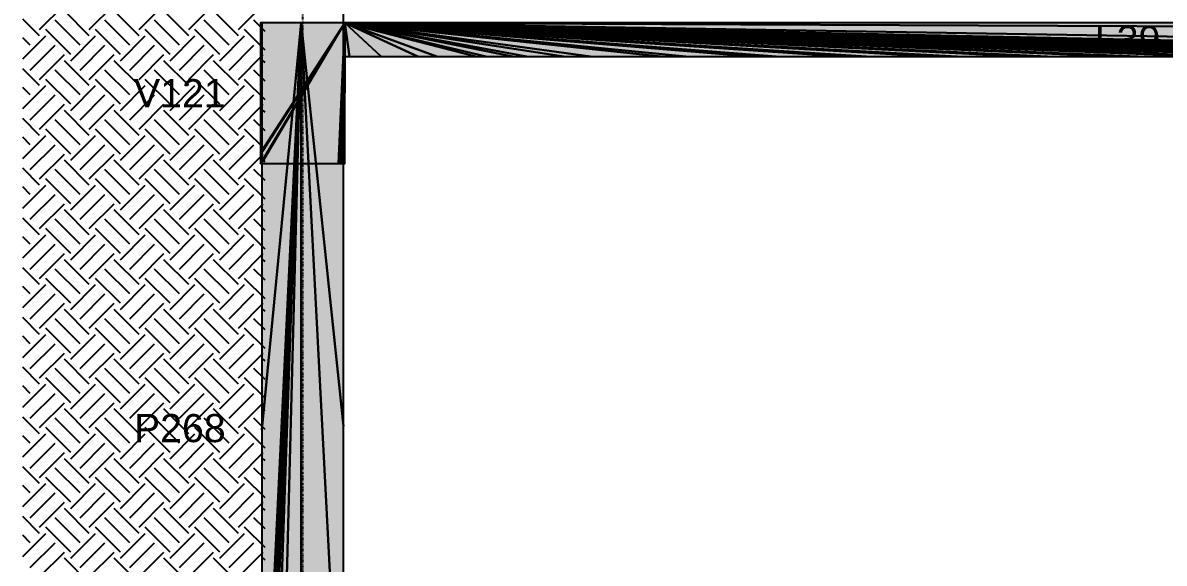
# Model space of a CAD drawing. Extents: x 37185 to 43130, y -8131 to -3926.
# Drawn here: x 40310.1 to 40580.8, y -5985.7 to -5857.7 of the extents above; entities that cross this region are included whole.
import ezdxf

# ---------------------------------------------------------------- set-up
doc = ezdxf.new("R2010")
doc.units = 0
doc.header["$MEASUREMENT"] = 0
doc.linetypes.add('ESTILO_TQS_0004', pattern=[1.12, 0.5, -0.2, 0.01, -0.2, 0.01, -0.2])
for name, color, linetype in [('47', 15, 'CONTINUOUS'), ('52', 3, 'CONTINUOUS'), ('70', 160, 'CONTINUOUS'), ('74', 2, 'CONTINUOUS'), ('96', 252, 'CONTINUOUS')]:
    doc.layers.add(name, color=color, linetype=linetype)
doc.styles.add('TQS_ARIAL', font='arial.ttf')

msp = doc.modelspace()

# ---------------------------------------------------------------- linework, layer by layer
at = {"layer": '47', "linetype": 'Continuous'}
for p, q in [((40314.12, -5859.3), (40320.01, -5853.41)), ((40325.9, -5859.3), (40331.8, -5853.41)), ((40337.69, -5859.3), (40343.58, -5853.41)), ((40349.48, -5859.3), (40355.37, -5853.41)), ((40361.26, -5859.3), (40367.15, -5853.41)), ((40325.9, -5860.78), (40320.01, -5854.88)), ((40337.69, -5860.78), (40331.8, -5854.88)), ((40349.48, -5860.78), (40343.58, -5854.88)), ((40361.26, -5860.78), (40355.37, -5854.88)), ((40314.12, -5860.78), (40310.14, -5856.8)), ((40310.14, -5858.87), (40310.14, -5858.87)), ((40321.49, -5865.2), (40315.59, -5859.3)), ((40323.7, -5862.99), (40317.8, -5857.09)), ((40333.27, -5865.2), (40327.38, -5859.3)), ((40335.48, -5862.99), (40329.59, -5857.09)), ((40345.06, -5865.2), (40339.16, -5859.3)), ((40347.27, -5862.99), (40341.37, -5857.09)), ((40356.84, -5865.2), (40350.95, -5859.3)), ((40359.05, -5862.99), (40353.16, -5857.09)), ((40367.57, -5864.14), (40362.73, -5859.3)), ((40367.57, -5859.72), (40364.94, -5857.09)), ((40310.14, -5866.23), (40315.59, -5860.78)), ((40311.91, -5862.99), (40310.14, -5861.22)), ((40321.49, -5866.67), (40327.38, -5860.78)), ((40333.27, -5866.67), (40339.16, -5860.78)), ((40345.06, -5866.67), (40350.95, -5860.78)), ((40356.84, -5866.67), (40362.73, -5860.78)), ((40310.14, -5863.29), (40310.14, -5863.29)), ((40311.91, -5868.88), (40317.8, -5862.99)), ((40323.7, -5868.88), (40329.59, -5862.99)), ((40335.48, -5868.88), (40341.37, -5862.99)), ((40347.27, -5868.88), (40353.16, -5862.99)), ((40359.05, -5868.88), (40364.94, -5862.99)), ((40314.12, -5871.09), (40320.01, -5865.2)), ((40325.9, -5872.56), (40320.01, -5866.67)), ((40325.9, -5871.09), (40331.8, -5865.2)), ((40337.69, -5872.56), (40331.8, -5866.67)), ((40337.69, -5871.09), (40343.58, -5865.2)), ((40349.48, -5872.56), (40343.58, -5866.67)), ((40349.48, -5871.09), (40355.37, -5865.2)), ((40361.26, -5872.56), (40355.37, -5866.67)), ((40361.26, -5871.09), (40367.15, -5865.2)), ((40367.57, -5867.09), (40367.15, -5866.67)), ((40314.12, -5872.56), (40310.14, -5868.58)), ((40323.7, -5874.77), (40317.8, -5868.88)), ((40335.48, -5874.77), (40329.59, -5868.88)), ((40347.27, -5874.77), (40341.37, -5868.88)), ((40359.05, -5874.77), (40353.16, -5868.88)), ((40367.57, -5871.51), (40364.94, -5868.88)), ((40310.14, -5870.65), (40310.14, -5870.65)), ((40310.14, -5878.02), (40315.59, -5872.56)), ((40321.49, -5876.98), (40315.59, -5871.09)), ((40321.49, -5878.46), (40327.38, -5872.56)), ((40333.27, -5876.98), (40327.38, -5871.09)), ((40333.27, -5878.46), (40339.16, -5872.56)), ((40345.06, -5876.98), (40339.16, -5871.09)), ((40345.06, -5878.46), (40350.95, -5872.56)), ((40356.84, -5876.98), (40350.95, -5871.09)), ((40356.84, -5878.46), (40362.73, -5872.56)), ((40367.57, -5875.93), (40362.73, -5871.09)), ((40311.91, -5874.77), (40310.14, -5873)), ((40310.14, -5875.07), (40310.14, -5875.07)), ((40311.91, -5880.66), (40317.8, -5874.77)), ((40323.7, -5880.66), (40329.59, -5874.77)), ((40335.48, -5880.66), (40341.37, -5874.77)), ((40347.27, -5880.66), (40353.16, -5874.77)), ((40359.05, -5880.66), (40364.94, -5874.77)), ((40314.12, -5882.87), (40320.01, -5876.98)), ((40325.9, -5882.87), (40331.8, -5876.98)), ((40337.69, -5882.87), (40343.58, -5876.98)), ((40349.48, -5882.87), (40355.37, -5876.98)), ((40361.26, -5882.87), (40367.15, -5876.98)), ((40314.12, -5884.35), (40310.14, -5880.37)), ((40323.7, -5886.56), (40317.8, -5880.66)), ((40325.9, -5884.35), (40320.01, -5878.46)), ((40335.48, -5886.56), (40329.59, -5880.66)), ((40337.69, -5884.35), (40331.8, -5878.46)), ((40347.27, -5886.56), (40341.37, -5880.66)), ((40349.48, -5884.35), (40343.58, -5878.46)), ((40359.05, -5886.56), (40353.16, -5880.66)), ((40361.26, -5884.35), (40355.37, -5878.46)), ((40367.57, -5883.29), (40364.94, -5880.66)), ((40367.57, -5878.87), (40367.15, -5878.46)), ((40310.14, -5882.44), (40310.14, -5882.44)), ((40321.49, -5888.77), (40315.59, -5882.87)), ((40333.27, -5888.77), (40327.38, -5882.87)), ((40345.06, -5888.77), (40339.16, -5882.87)), ((40356.84, -5888.77), (40350.95, -5882.87)), ((40367.57, -5887.71), (40362.73, -5882.87)), ((40310.14, -5889.8), (40315.59, -5884.35)), ((40311.91, -5886.56), (40310.14, -5884.79)), ((40321.49, -5890.24), (40327.38, -5884.35)), ((40333.27, -5890.24), (40339.16, -5884.35)), ((40345.06, -5890.24), (40350.95, -5884.35)), ((40356.84, -5890.24), (40362.73, -5884.35)), ((40310.14, -5886.86), (40310.14, -5886.86)), ((40311.91, -5892.45), (40317.8, -5886.56)), ((40314.12, -5894.66), (40320.01, -5888.77)), ((40323.7, -5892.45), (40329.59, -5886.56)), ((40325.9, -5894.66), (40331.8, -5888.77)), ((40335.48, -5892.45), (40341.37, -5886.56)), ((40337.69, -5894.66), (40343.58, -5888.77)), ((40347.27, -5892.45), (40353.16, -5886.56)), ((40349.48, -5894.66), (40355.37, -5888.77)), ((40359.05, -5892.45), (40364.94, -5886.56)), ((40361.26, -5894.66), (40367.15, -5888.77)), ((40325.9, -5896.13), (40320.01, -5890.24)), ((40337.69, -5896.13), (40331.8, -5890.24)), ((40349.48, -5896.13), (40343.58, -5890.24)), ((40361.26, -5896.13), (40355.37, -5890.24)), ((40367.57, -5890.66), (40367.15, -5890.24)), ((40314.12, -5896.13), (40310.14, -5892.15)), ((40310.14, -5894.22), (40310.14, -5894.22)), ((40323.7, -5898.34), (40317.8, -5892.45)), ((40335.48, -5898.34), (40329.59, -5892.45)), ((40347.27, -5898.34), (40341.37, -5892.45)), ((40359.05, -5898.34), (40353.16, -5892.45)), ((40367.57, -5895.08), (40364.94, -5892.45)), ((40310.14, -5901.59), (40315.59, -5896.13)), ((40311.91, -5898.34), (40310.14, -5896.57)), ((40321.49, -5900.55), (40315.59, -5894.66)), ((40321.49, -5902.03), (40327.38, -5896.13)), ((40333.27, -5900.55), (40327.38, -5894.66)), ((40333.27, -5902.03), (40339.16, -5896.13)), ((40345.06, -5900.55), (40339.16, -5894.66)), ((40345.06, -5902.03), (40350.95, -5896.13)), ((40356.84, -5900.55), (40350.95, -5894.66)), ((40356.84, -5902.03), (40362.73, -5896.13)), ((40367.57, -5899.5), (40362.73, -5894.66)), ((40310.14, -5898.64), (40310.14, -5898.64)), ((40311.91, -5904.24), (40317.8, -5898.34)), ((40323.7, -5904.24), (40329.59, -5898.34)), ((40335.48, -5904.24), (40341.37, -5898.34)), ((40347.27, -5904.24), (40353.16, -5898.34)), ((40359.05, -5904.24), (40364.94, -5898.34)), ((40314.12, -5906.44), (40320.01, -5900.55)), ((40325.9, -5907.92), (40320.01, -5902.03)), ((40325.9, -5906.44), (40331.8, -5900.55)), ((40337.69, -5907.92), (40331.8, -5902.03)), ((40337.69, -5906.44), (40343.58, -5900.55)), ((40349.48, -5907.92), (40343.58, -5902.03)), ((40349.48, -5906.44), (40355.37, -5900.55)), ((40361.26, -5907.92), (40355.37, -5902.03)), ((40361.26, -5906.44), (40367.15, -5900.55)), ((40367.57, -5902.44), (40367.15, -5902.03)), ((40314.12, -5907.92), (40310.14, -5903.94)), ((40323.7, -5910.13), (40317.8, -5904.24)), ((40335.48, -5910.13), (40329.59, -5904.24)), ((40347.27, -5910.13), (40341.37, -5904.24)), ((40359.05, -5910.13), (40353.16, -5904.24)), ((40367.57, -5906.86), (40364.94, -5904.24)), ((40310.14, -5906.01), (40310.14, -5906.01)), ((40310.14, -5913.37), (40315.59, -5907.92)), ((40321.49, -5912.34), (40315.59, -5906.44)), ((40321.49, -5913.81), (40327.38, -5907.92)), ((40333.27, -5912.34), (40327.38, -5906.44)), ((40333.27, -5913.81), (40339.16, -5907.92)), ((40345.06, -5912.34), (40339.16, -5906.44)), ((40345.06, -5913.81), (40350.95, -5907.92)), ((40356.84, -5912.34), (40350.95, -5906.44)), ((40356.84, -5913.81), (40362.73, -5907.92)), ((40367.57, -5911.28), (40362.73, -5906.44)), ((40311.91, -5910.13), (40310.14, -5908.36)), ((40310.14, -5910.43), (40310.14, -5910.43)), ((40311.91, -5916.02), (40317.8, -5910.13)), ((40323.7, -5916.02), (40329.59, -5910.13)), ((40335.48, -5916.02), (40341.37, -5910.13)), ((40347.27, -5916.02), (40353.16, -5910.13)), ((40359.05, -5916.02), (40364.94, -5910.13)), ((40314.12, -5918.23), (40320.01, -5912.34)), ((40325.9, -5918.23), (40331.8, -5912.34)), ((40337.69, -5918.23), (40343.58, -5912.34)), ((40349.48, -5918.23), (40355.37, -5912.34)), ((40361.26, -5918.23), (40367.15, -5912.34)), ((40314.12, -5919.7), (40310.14, -5915.72)), ((40323.7, -5921.91), (40317.8, -5916.02)), ((40325.9, -5919.7), (40320.01, -5913.81)), ((40335.48, -5921.91), (40329.59, -5916.02)), ((40337.69, -5919.7), (40331.8, -5913.81)), ((40347.27, -5921.91), (40341.37, -5916.02)), ((40349.48, -5919.7), (40343.58, -5913.81)), ((40359.05, -5921.91), (40353.16, -5916.02)), ((40361.26, -5919.7), (40355.37, -5913.81)), ((40367.57, -5918.65), (40364.94, -5916.02)), ((40367.57, -5914.23), (40367.15, -5913.81)), ((40310.14, -5917.79), (40310.14, -5917.79)), ((40321.49, -5924.12), (40315.59, -5918.23)), ((40333.27, -5924.12), (40327.38, -5918.23)), ((40345.06, -5924.12), (40339.16, -5918.23)), ((40356.84, -5924.12), (40350.95, -5918.23)), ((40367.57, -5923.07), (40362.73, -5918.23)), ((40310.14, -5925.16), (40315.59, -5919.7)), ((40311.91, -5921.91), (40310.14, -5920.14)), ((40321.49, -5925.6), (40327.38, -5919.7)), ((40333.27, -5925.6), (40339.16, -5919.7)), ((40345.06, -5925.6), (40350.95, -5919.7)), ((40356.84, -5925.6), (40362.73, -5919.7)), ((40310.14, -5922.21), (40310.14, -5922.21)), ((40311.91, -5927.81), (40317.8, -5921.91)), ((40314.12, -5930.01), (40320.01, -5924.12)), ((40323.7, -5927.81), (40329.59, -5921.91)), ((40325.9, -5930.01), (40331.8, -5924.12)), ((40335.48, -5927.81), (40341.37, -5921.91)), ((40337.69, -5930.01), (40343.58, -5924.12)), ((40347.27, -5927.81), (40353.16, -5921.91)), ((40349.48, -5930.01), (40355.37, -5924.12)), ((40359.05, -5927.81), (40364.94, -5921.91)), ((40361.26, -5930.01), (40367.15, -5924.12)), ((40325.9, -5931.49), (40320.01, -5925.6)), ((40337.69, -5931.49), (40331.8, -5925.6)), ((40349.48, -5931.49), (40343.58, -5925.6)), ((40361.26, -5931.49), (40355.37, -5925.6)), ((40367.57, -5926.01), (40367.15, -5925.6)), ((40314.12, -5931.49), (40310.14, -5927.51)), ((40310.14, -5929.58), (40310.14, -5929.58)), ((40323.7, -5933.7), (40317.8, -5927.81)), ((40335.48, -5933.7), (40329.59, -5927.81)), ((40347.27, -5933.7), (40341.37, -5927.81)), ((40359.05, -5933.7), (40353.16, -5927.81)), ((40367.57, -5930.43), (40364.94, -5927.81)), ((40310.14, -5936.94), (40315.59, -5931.49)), ((40311.91, -5933.7), (40310.14, -5931.93)), ((40321.49, -5935.91), (40315.59, -5930.01)), ((40321.49, -5937.38), (40327.38, -5931.49)), ((40333.27, -5935.91), (40327.38, -5930.01)), ((40333.27, -5937.38), (40339.16, -5931.49)), ((40345.06, -5935.91), (40339.16, -5930.01)), ((40345.06, -5937.38), (40350.95, -5931.49)), ((40356.84, -5935.91), (40350.95, -5930.01)), ((40356.84, -5937.38), (40362.73, -5931.49)), ((40367.57, -5934.85), (40362.73, -5930.01)), ((40310.14, -5934), (40310.14, -5934)), ((40311.91, -5939.59), (40317.8, -5933.7)), ((40323.7, -5939.59), (40329.59, -5933.7)), ((40335.48, -5939.59), (40341.37, -5933.7)), ((40347.27, -5939.59), (40353.16, -5933.7)), ((40359.05, -5939.59), (40364.94, -5933.7)), ((40314.12, -5941.8), (40320.01, -5935.91)), ((40325.9, -5943.27), (40320.01, -5937.38)), ((40325.9, -5941.8), (40331.8, -5935.91)), ((40337.69, -5943.27), (40331.8, -5937.38)), ((40337.69, -5941.8), (40343.58, -5935.91)), ((40349.48, -5943.27), (40343.58, -5937.38)), ((40349.48, -5941.8), (40355.37, -5935.91)), ((40361.26, -5943.27), (40355.37, -5937.38)), ((40361.26, -5941.8), (40367.15, -5935.91)), ((40367.57, -5937.8), (40367.15, -5937.38)), ((40314.12, -5943.27), (40310.14, -5939.29)), ((40323.7, -5945.48), (40317.8, -5939.59)), ((40335.48, -5945.48), (40329.59, -5939.59)), ((40347.27, -5945.48), (40341.37, -5939.59)), ((40359.05, -5945.48), (40353.16, -5939.59)), ((40367.57, -5942.22), (40364.94, -5939.59)), ((40310.14, -5941.36), (40310.14, -5941.36)), ((40310.14, -5948.73), (40315.59, -5943.27)), ((40321.49, -5947.69), (40315.59, -5941.8)), ((40321.49, -5949.17), (40327.38, -5943.27)), ((40333.27, -5947.69), (40327.38, -5941.8)), ((40333.27, -5949.17), (40339.16, -5943.27)), ((40345.06, -5947.69), (40339.16, -5941.8)), ((40345.06, -5949.17), (40350.95, -5943.27)), ((40356.84, -5947.69), (40350.95, -5941.8)), ((40356.84, -5949.17), (40362.73, -5943.27)), ((40367.57, -5946.64), (40362.73, -5941.8)), ((40311.91, -5945.48), (40310.14, -5943.71)), ((40310.14, -5945.78), (40310.14, -5945.78)), ((40311.91, -5951.38), (40317.8, -5945.48)), ((40323.7, -5951.38), (40329.59, -5945.48)), ((40335.48, -5951.38), (40341.37, -5945.48)), ((40347.27, -5951.38), (40353.16, -5945.48)), ((40359.05, -5951.38), (40364.94, -5945.48)), ((40314.12, -5953.59), (40320.01, -5947.69)), ((40325.9, -5953.59), (40331.8, -5947.69)), ((40337.69, -5953.59), (40343.58, -5947.69)), ((40349.48, -5953.59), (40355.37, -5947.69)), ((40361.26, -5953.59), (40367.15, -5947.69)), ((40314.12, -5955.06), (40310.14, -5951.08)), ((40323.7, -5957.27), (40317.8, -5951.38)), ((40325.9, -5955.06), (40320.01, -5949.17)), ((40335.48, -5957.27), (40329.59, -5951.38)), ((40337.69, -5955.06), (40331.8, -5949.17)), ((40347.27, -5957.27), (40341.37, -5951.38)), ((40349.48, -5955.06), (40343.58, -5949.17)), ((40359.05, -5957.27), (40353.16, -5951.38)), ((40361.26, -5955.06), (40355.37, -5949.17)), ((40367.57, -5954), (40364.94, -5951.38)), ((40367.57, -5949.58), (40367.15, -5949.17)), ((40310.14, -5953.15), (40310.14, -5953.15)), ((40321.49, -5959.48), (40315.59, -5953.59)), ((40333.27, -5959.48), (40327.38, -5953.59)), ((40345.06, -5959.48), (40339.16, -5953.59)), ((40356.84, -5959.48), (40350.95, -5953.59)), ((40367.57, -5958.42), (40362.73, -5953.59)), ((40310.14, -5960.51), (40315.59, -5955.06)), ((40311.91, -5957.27), (40310.14, -5955.5)), ((40321.49, -5960.95), (40327.38, -5955.06)), ((40333.27, -5960.95), (40339.16, -5955.06)), ((40345.06, -5960.95), (40350.95, -5955.06)), ((40356.84, -5960.95), (40362.73, -5955.06)), ((40310.14, -5957.57), (40310.14, -5957.57)), ((40311.91, -5963.16), (40317.8, -5957.27)), ((40314.12, -5965.37), (40320.01, -5959.48)), ((40323.7, -5963.16), (40329.59, -5957.27)), ((40325.9, -5965.37), (40331.8, -5959.48)), ((40335.48, -5963.16), (40341.37, -5957.27)), ((40337.69, -5965.37), (40343.58, -5959.48)), ((40347.27, -5963.16), (40353.16, -5957.27)), ((40349.48, -5965.37), (40355.37, -5959.48)), ((40359.05, -5963.16), (40364.94, -5957.27)), ((40361.26, -5965.37), (40367.15, -5959.48)), ((40325.9, -5966.84), (40320.01, -5960.95)), ((40337.69, -5966.84), (40331.8, -5960.95)), ((40349.48, -5966.84), (40343.58, -5960.95)), ((40361.26, -5966.84), (40355.37, -5960.95)), ((40367.57, -5961.37), (40367.15, -5960.95)), ((40314.12, -5966.84), (40310.14, -5962.86)), ((40310.14, -5964.93), (40310.14, -5964.93)), ((40323.7, -5969.05), (40317.8, -5963.16)), ((40335.48, -5969.05), (40329.59, -5963.16)), ((40347.27, -5969.05), (40341.37, -5963.16)), ((40359.05, -5969.05), (40353.16, -5963.16)), ((40367.57, -5965.79), (40364.94, -5963.16)), ((40310.14, -5972.3), (40315.59, -5966.84)), ((40311.91, -5969.05), (40310.14, -5967.28)), ((40321.49, -5971.26), (40315.59, -5965.37)), ((40321.49, -5972.74), (40327.38, -5966.84)), ((40333.27, -5971.26), (40327.38, -5965.37)), ((40333.27, -5972.74), (40339.16, -5966.84)), ((40345.06, -5971.26), (40339.16, -5965.37)), ((40345.06, -5972.74), (40350.95, -5966.84)), ((40356.84, -5971.26), (40350.95, -5965.37)), ((40356.84, -5972.74), (40362.73, -5966.84)), ((40367.57, -5970.21), (40362.73, -5965.37)), ((40310.14, -5969.35), (40310.14, -5969.35)), ((40311.91, -5974.95), (40317.8, -5969.05)), ((40323.7, -5974.95), (40329.59, -5969.05)), ((40335.48, -5974.95), (40341.37, -5969.05)), ((40347.27, -5974.95), (40353.16, -5969.05)), ((40359.05, -5974.95), (40364.94, -5969.05)), ((40314.12, -5977.16), (40320.01, -5971.26)), ((40325.9, -5978.63), (40320.01, -5972.74)), ((40325.9, -5977.16), (40331.8, -5971.26)), ((40337.69, -5978.63), (40331.8, -5972.74)), ((40337.69, -5977.16), (40343.58, -5971.26)), ((40349.48, -5978.63), (40343.58, -5972.74)), ((40349.48, -5977.16), (40355.37, -5971.26)), ((40361.26, -5978.63), (40355.37, -5972.74)), ((40361.26, -5977.16), (40367.15, -5971.26)), ((40367.57, -5973.15), (40367.15, -5972.74)), ((40314.12, -5978.63), (40310.14, -5974.65)), ((40323.7, -5980.84), (40317.8, -5974.95)), ((40335.48, -5980.84), (40329.59, -5974.95)), ((40347.27, -5980.84), (40341.37, -5974.95)), ((40359.05, -5980.84), (40353.16, -5974.95)), ((40367.57, -5977.57), (40364.94, -5974.95)), ((40310.14, -5976.72), (40310.14, -5976.72)), ((40321.49, -5983.05), (40315.59, -5977.16)), ((40333.27, -5983.05), (40327.38, -5977.16)), ((40345.06, -5983.05), (40339.16, -5977.16)), ((40356.84, -5983.05), (40350.95, -5977.16)), ((40367.57, -5981.99), (40362.73, -5977.16)), ((40310.14, -5984.08), (40315.59, -5978.63)), ((40311.91, -5980.84), (40310.14, -5979.07)), ((40310.14, -5981.14), (40310.14, -5981.14)), ((40311.91, -5986.73), (40317.8, -5980.84)), ((40321.49, -5984.52), (40327.38, -5978.63)), ((40323.7, -5986.73), (40329.59, -5980.84)), ((40333.27, -5984.52), (40339.16, -5978.63)), ((40335.48, -5986.73), (40341.37, -5980.84)), ((40345.06, -5984.52), (40350.95, -5978.63)), ((40347.27, -5986.73), (40353.16, -5980.84)), ((40356.84, -5984.52), (40362.73, -5978.63)), ((40359.05, -5986.73), (40364.94, -5980.84)), ((40314.12, -5988.94), (40320.01, -5983.05)), ((40325.9, -5988.94), (40331.8, -5983.05)), ((40337.69, -5988.94), (40343.58, -5983.05)), ((40349.48, -5988.94), (40355.37, -5983.05)), ((40361.26, -5988.94), (40367.15, -5983.05)), ((40325.9, -5990.41), (40320.01, -5984.52)), ((40337.69, -5990.41), (40331.8, -5984.52)), ((40349.48, -5990.41), (40343.58, -5984.52)), ((40361.26, -5990.41), (40355.37, -5984.52)), ((40367.57, -5984.94), (40367.15, -5984.52))]:
    msp.add_line(p, q, dxfattribs=at)
at = {"layer": '52', "linetype": 'Continuous'}
for points in [[(40386.19, -5891.03), (40386.19, -5874.21), (40386.19, -5867.45), (40386.19, -5865.07), (40386.19, -5864.41), (40386.19, -5858.2), (40386.19, -5858.16), (40386.19, -5857.7), (40386.19, -5748.88), (40386.19, -5697.7)], [(40371.49, -5857.7), (40368.83, -5857.7), (40367.42, -5857.7), (40366.8, -5857.7), (40366.49, -5857.7)], [(40366.49, -5857.7), (40366.49, -5888.53), (40366.49, -5888.9), (40366.49, -5891.03)], [(40366.8, -5857.7), (40366.8, -5888.06), (40366.8, -5888.43), (40366.8, -5890.53), (40366.8, -5890.63), (40366.8, -5890.96), (40366.8, -5891.03)], [(41519.62, -5857.7), (41321.2, -5857.7), (41315.54, -5857.7), (41308.53, -5857.7), (41259.05, -5857.7), (40961.2, -5857.7), (40948.53, -5857.7), (40774.86, -5857.7), (40762.2, -5857.7), (40386.49, -5857.7), (40386.19, -5857.7)], [(40386.49, -5891.03), (40386.49, -5865.7)], [(40386.49, -5865.7), (40387.62, -5865.7), (40395.14, -5865.7), (40403.79, -5865.7), (40408.29, -5865.7), (40417.58, -5865.7), (40419.98, -5865.7), (40426.36, -5865.7), (40429.66, -5865.7), (40438.41, -5865.7), (40444.72, -5865.7), (40461.47, -5865.7), (40467.33, -5865.7), (40482.91, -5865.7), (40488.78, -5865.7), (40504.36, -5865.7), (40510.23, -5865.7), (40525.81, -5865.7), (40531.68, -5865.7), (40547.26, -5865.7), (40553.12, -5865.7), (40568.7, -5865.7), (40574.57, -5865.7), (40590.15, -5865.7)], [(40366.49, -5891.03), (40366.55, -5891.03), (40366.75, -5891.03), (40366.8, -5891.03), (40367.42, -5891.03), (40367.66, -5891.03), (40368.83, -5891.03), (40369.3, -5891.03), (40371.49, -5891.03), (40372.06, -5891.03), (40372.92, -5891.03), (40374.53, -5891.03), (40374.58, -5891.03), (40374.64, -5891.03), (40374.72, -5891.03), (40374.76, -5891.03), (40374.83, -5891.03), (40374.99, -5891.03), (40375.29, -5891.03), (40375.36, -5891.03), (40376.15, -5891.03), (40377.89, -5891.03), (40378.23, -5891.03), (40378.8, -5891.03), (40379.65, -5891.03), (40381.49, -5891.03), (40381.96, -5891.03), (40384.15, -5891.03), (40384.4, -5891.03), (40384.46, -5891.03), (40385.01, -5891.03), (40385.14, -5891.03), (40385.47, -5891.03), (40385.57, -5891.03), (40385.89, -5891.03), (40386.19, -5891.03), (40386.24, -5891.03), (40386.43, -5891.03), (40386.44, -5891.03), (40386.49, -5891.03)], [(40366.8, -5891.03), (40366.8, -5954.13), (40366.8, -6049.7), (40366.8, -6062.79), (40366.8, -6083.03)], [(40386.19, -6083.03), (40386.19, -6053.48), (40386.19, -6049.98), (40386.19, -6049.94), (40386.19, -6049.7), (40386.19, -5953.27), (40386.19, -5891.03)]]:
    msp.add_lwpolyline(points, dxfattribs=at)
at = {"layer": '70', "linetype": 'ESTILO_TQS_0004'}
msp.add_line((40376.49, -5399.92), (40376.49, -6361.7), dxfattribs=at)
at = {"layer": '96', "linetype": 'Continuous'}
for points in [[(40386.49, -5857.7), (40366.49, -5857.7), (40366.49, -5888.53), (40386.49, -5857.7)], [(40386.49, -5857.7), (40366.49, -5888.53), (40366.49, -5888.9), (40386.49, -5857.7)], [(40386.49, -5857.7), (40366.49, -5888.9), (40366.49, -5891.03), (40386.49, -5857.7)], [(40386.49, -5857.7), (40366.49, -5891.03), (40366.55, -5891.03), (40386.49, -5857.7)], [(40386.49, -5857.7), (40366.55, -5891.03), (40366.75, -5891.03), (40386.49, -5857.7)], [(40386.49, -5857.7), (40366.75, -5891.03), (40385.01, -5891.03), (40386.49, -5857.7)], [(40376.15, -5857.7), (40366.8, -5857.7), (40366.8, -5954.13), (40376.15, -5857.7)], [(40376.15, -5857.7), (40366.8, -5954.13), (40366.8, -6049.7), (40376.15, -5857.7)], [(40376.15, -5857.7), (40366.8, -6049.7), (40367.11, -6049.7), (40376.15, -5857.7)], [(40376.15, -5857.7), (40367.11, -6049.7), (40367.48, -6049.7), (40376.15, -5857.7)], [(40376.15, -5857.7), (40367.48, -6049.7), (40367.92, -6049.7), (40376.15, -5857.7)], [(40376.15, -5857.7), (40367.92, -6049.7), (40368.52, -6049.7), (40376.15, -5857.7)], [(40376.15, -5857.7), (40368.52, -6049.7), (40369.44, -6049.7), (40376.15, -5857.7)], [(40376.15, -5857.7), (40369.44, -6049.7), (40371.17, -6049.7), (40376.15, -5857.7)], [(40376.15, -5857.7), (40371.17, -6049.7), (40376.15, -6049.7), (40376.15, -5857.7)], [(40376.15, -5857.7), (40376.15, -6049.7), (40386.19, -6049.7), (40376.15, -5857.7)], [(40376.15, -5857.7), (40386.19, -6049.7), (40386.19, -5953.27), (40376.15, -5857.7)], [(40376.15, -5857.7), (40386.19, -5953.27), (40386.19, -5857.7), (40376.15, -5857.7)], [(40386.49, -5857.7), (40385.01, -5891.03), (40385.14, -5891.03), (40386.49, -5857.7)], [(40386.49, -5857.7), (40385.14, -5891.03), (40385.47, -5891.03), (40386.49, -5857.7)], [(40386.49, -5857.7), (40385.47, -5891.03), (40385.89, -5891.03), (40386.49, -5857.7)], [(40386.49, -5857.7), (40385.89, -5891.03), (40386.24, -5891.03), (40386.49, -5857.7)], [(40386.49, -5857.7), (40386.24, -5891.03), (40386.43, -5891.03), (40386.49, -5857.7)], [(40386.49, -5857.7), (40386.43, -5891.03), (40386.44, -5891.03), (40386.49, -5857.7)], [(40386.49, -5857.7), (40386.44, -5891.03), (40386.49, -5891.03), (40386.49, -5857.7)], [(40386.49, -5857.7), (40386.49, -5865.7), (40387.62, -5865.7), (40386.49, -5857.7)], [(40386.49, -5857.7), (40387.62, -5865.7), (40395.14, -5865.7), (40386.49, -5857.7)], [(40386.49, -5857.7), (40395.14, -5865.7), (40403.79, -5865.7), (40386.49, -5857.7)], [(40386.49, -5857.7), (40403.79, -5865.7), (40408.29, -5865.7), (40386.49, -5857.7)], [(40386.49, -5857.7), (40408.29, -5865.7), (40417.58, -5865.7), (40386.49, -5857.7)], [(40386.49, -5857.7), (40417.58, -5865.7), (40419.98, -5865.7), (40386.49, -5857.7)], [(40386.49, -5857.7), (40419.98, -5865.7), (40426.36, -5865.7), (40386.49, -5857.7)], [(40386.49, -5857.7), (40426.36, -5865.7), (40429.66, -5865.7), (40386.49, -5857.7)], [(40386.49, -5857.7), (40429.66, -5865.7), (40438.41, -5865.7), (40386.49, -5857.7)], [(40386.49, -5857.7), (40438.41, -5865.7), (40444.72, -5865.7), (40386.49, -5857.7)], [(40386.49, -5857.7), (40444.72, -5865.7), (40461.47, -5865.7), (40386.49, -5857.7)], [(40386.49, -5857.7), (40461.47, -5865.7), (40467.33, -5865.7), (40386.49, -5857.7)], [(40386.49, -5857.7), (40467.33, -5865.7), (40482.91, -5865.7), (40386.49, -5857.7)], [(40386.49, -5857.7), (40482.91, -5865.7), (40488.78, -5865.7), (40386.49, -5857.7)], [(40386.49, -5857.7), (40488.78, -5865.7), (40504.36, -5865.7), (40386.49, -5857.7)], [(40386.49, -5857.7), (40504.36, -5865.7), (40510.23, -5865.7), (40386.49, -5857.7)], [(40386.49, -5857.7), (40510.23, -5865.7), (40525.81, -5865.7), (40386.49, -5857.7)], [(40386.49, -5857.7), (40525.81, -5865.7), (40531.68, -5865.7), (40386.49, -5857.7)], [(40386.49, -5857.7), (40531.68, -5865.7), (40547.26, -5865.7), (40386.49, -5857.7)], [(40386.49, -5857.7), (40547.26, -5865.7), (40553.12, -5865.7), (40386.49, -5857.7)], [(40386.49, -5857.7), (40553.12, -5865.7), (40568.7, -5865.7), (40386.49, -5857.7)], [(40386.49, -5857.7), (40568.7, -5865.7), (40574.57, -5865.7), (40386.49, -5857.7)], [(40386.49, -5857.7), (40574.57, -5865.7), (40590.15, -5865.7), (40386.49, -5857.7)], [(40386.49, -5857.7), (40590.15, -5865.7), (40596.02, -5865.7), (40386.49, -5857.7)], [(40386.49, -5857.7), (40596.02, -5865.7), (40611.6, -5865.7), (40386.49, -5857.7)], [(40386.49, -5857.7), (40611.6, -5865.7), (40617.47, -5865.7), (40386.49, -5857.7)], [(40386.49, -5857.7), (40617.47, -5865.7), (40633.04, -5865.7), (40386.49, -5857.7)], [(40386.49, -5857.7), (40633.04, -5865.7), (40638.91, -5865.7), (40386.49, -5857.7)], [(40386.49, -5857.7), (40638.91, -5865.7), (40654.49, -5865.7), (40386.49, -5857.7)], [(40386.49, -5857.7), (40654.49, -5865.7), (40660.36, -5865.7), (40386.49, -5857.7)], [(40386.49, -5857.7), (40660.36, -5865.7), (40675.94, -5865.7), (40386.49, -5857.7)], [(40386.49, -5857.7), (40675.94, -5865.7), (40681.81, -5865.7), (40386.49, -5857.7)], [(40386.49, -5857.7), (40681.81, -5865.7), (40697.39, -5865.7), (40386.49, -5857.7)], [(40386.49, -5857.7), (40697.39, -5865.7), (40703.26, -5865.7), (40386.49, -5857.7)], [(40386.49, -5857.7), (40703.26, -5865.7), (40718.83, -5865.7), (40386.49, -5857.7)], [(40386.49, -5857.7), (40718.83, -5865.7), (40721.49, -5865.7), (40386.49, -5857.7)], [(40386.49, -5857.7), (40721.49, -5865.7), (40728.53, -5865.7), (40386.49, -5857.7)], [(40386.49, -5857.7), (40728.53, -5865.7), (40762.2, -5865.7), (40386.49, -5857.7)], [(40386.49, -5857.7), (40762.2, -5865.7), (40762.2, -5863.94), (40386.49, -5857.7)], [(40386.49, -5857.7), (40762.2, -5863.94), (40762.2, -5859.27), (40386.49, -5857.7)], [(40386.49, -5857.7), (40762.2, -5859.27), (40762.2, -5857.7), (40386.49, -5857.7)]]:
    msp.add_lwpolyline(points, dxfattribs=at)
for points in [[(40386.49, -5857.7), (40366.49, -5857.7), (40366.49, -5888.53)], [(40386.49, -5857.7), (40366.49, -5888.53), (40386.49, -5857.7)], [(40386.49, -5857.7), (40366.49, -5888.53), (40366.49, -5888.9)], [(40386.49, -5857.7), (40366.49, -5888.9), (40386.49, -5857.7)], [(40386.49, -5857.7), (40366.49, -5888.9), (40366.49, -5891.03)], [(40386.49, -5857.7), (40366.49, -5891.03), (40386.49, -5857.7)], [(40386.49, -5857.7), (40366.49, -5891.03), (40366.55, -5891.03)], [(40386.49, -5857.7), (40366.55, -5891.03), (40386.49, -5857.7)], [(40386.49, -5857.7), (40366.55, -5891.03), (40366.75, -5891.03)], [(40386.49, -5857.7), (40366.75, -5891.03), (40386.49, -5857.7)], [(40386.49, -5857.7), (40366.75, -5891.03), (40385.01, -5891.03)], [(40376.15, -5857.7), (40366.8, -5857.7), (40366.8, -5954.13)], [(40376.15, -5857.7), (40366.8, -5954.13), (40376.15, -5857.7)], [(40376.15, -5857.7), (40366.8, -5954.13), (40366.8, -6049.7)], [(40376.15, -5857.7), (40366.8, -6049.7), (40376.15, -5857.7)], [(40376.15, -5857.7), (40366.8, -6049.7), (40367.11, -6049.7)], [(40376.15, -5857.7), (40367.11, -6049.7), (40376.15, -5857.7)], [(40376.15, -5857.7), (40367.11, -6049.7), (40367.48, -6049.7)], [(40376.15, -5857.7), (40367.48, -6049.7), (40376.15, -5857.7)], [(40376.15, -5857.7), (40367.48, -6049.7), (40367.92, -6049.7)], [(40376.15, -5857.7), (40367.92, -6049.7), (40376.15, -5857.7)], [(40376.15, -5857.7), (40367.92, -6049.7), (40368.52, -6049.7)], [(40376.15, -5857.7), (40368.52, -6049.7), (40376.15, -5857.7)], [(40376.15, -5857.7), (40368.52, -6049.7), (40369.44, -6049.7)], [(40376.15, -5857.7), (40369.44, -6049.7), (40376.15, -5857.7)], [(40376.15, -5857.7), (40369.44, -6049.7), (40371.17, -6049.7)], [(40376.15, -5857.7), (40371.17, -6049.7), (40376.15, -5857.7)], [(40376.15, -5857.7), (40371.17, -6049.7), (40376.15, -6049.7)], [(40376.15, -5857.7), (40376.15, -6049.7), (40376.15, -5857.7)], [(40376.15, -5857.7), (40376.15, -6049.7), (40386.19, -6049.7)], [(40376.15, -5857.7), (40386.19, -6049.7), (40376.15, -5857.7)], [(40376.15, -5857.7), (40386.19, -6049.7), (40386.19, -5953.27)], [(40376.15, -5857.7), (40386.19, -5953.27), (40376.15, -5857.7)], [(40376.15, -5857.7), (40386.19, -5953.27), (40386.19, -5857.7)], [(40376.15, -5857.7), (40386.19, -5857.7), (40376.15, -5857.7)], [(40386.49, -5857.7), (40385.01, -5891.03), (40386.49, -5857.7)], [(40386.49, -5857.7), (40385.01, -5891.03), (40385.14, -5891.03)], [(40386.49, -5857.7), (40385.14, -5891.03), (40386.49, -5857.7)], [(40386.49, -5857.7), (40385.14, -5891.03), (40385.47, -5891.03)], [(40386.49, -5857.7), (40385.47, -5891.03), (40386.49, -5857.7)], [(40386.49, -5857.7), (40385.47, -5891.03), (40385.89, -5891.03)], [(40386.49, -5857.7), (40385.89, -5891.03), (40386.49, -5857.7)], [(40386.49, -5857.7), (40385.89, -5891.03), (40386.24, -5891.03)], [(40386.49, -5857.7), (40386.24, -5891.03), (40386.49, -5857.7)], [(40386.49, -5857.7), (40386.24, -5891.03), (40386.43, -5891.03)], [(40386.49, -5857.7), (40386.43, -5891.03), (40386.49, -5857.7)], [(40386.49, -5857.7), (40386.43, -5891.03), (40386.43, -5891.03)], [(40386.49, -5857.7), (40386.43, -5891.03), (40386.49, -5857.7)], [(40386.49, -5857.7), (40386.44, -5891.03), (40386.49, -5891.03)], [(40386.49, -5857.7), (40386.49, -5891.03), (40386.49, -5857.7)], [(40386.49, -5857.7), (40386.49, -5865.7), (40387.62, -5865.7)], [(40386.49, -5857.7), (40387.62, -5865.7), (40386.49, -5857.7)], [(40386.49, -5857.7), (40387.62, -5865.7), (40395.14, -5865.7)], [(40386.49, -5857.7), (40395.14, -5865.7), (40386.49, -5857.7)], [(40386.49, -5857.7), (40395.14, -5865.7), (40403.79, -5865.7)], [(40386.49, -5857.7), (40403.79, -5865.7), (40386.49, -5857.7)], [(40386.49, -5857.7), (40403.79, -5865.7), (40408.29, -5865.7)], [(40386.49, -5857.7), (40408.29, -5865.7), (40386.49, -5857.7)], [(40386.49, -5857.7), (40408.29, -5865.7), (40417.58, -5865.7)], [(40386.49, -5857.7), (40417.58, -5865.7), (40386.49, -5857.7)], [(40386.49, -5857.7), (40417.58, -5865.7), (40419.98, -5865.7)], [(40386.49, -5857.7), (40419.98, -5865.7), (40386.49, -5857.7)], [(40386.49, -5857.7), (40419.98, -5865.7), (40426.36, -5865.7)], [(40386.49, -5857.7), (40426.36, -5865.7), (40386.49, -5857.7)], [(40386.49, -5857.7), (40426.36, -5865.7), (40429.66, -5865.7)], [(40386.49, -5857.7), (40429.66, -5865.7), (40386.49, -5857.7)], [(40386.49, -5857.7), (40429.66, -5865.7), (40438.41, -5865.7)], [(40386.49, -5857.7), (40438.41, -5865.7), (40386.49, -5857.7)], [(40386.49, -5857.7), (40438.41, -5865.7), (40444.72, -5865.7)], [(40386.49, -5857.7), (40444.72, -5865.7), (40386.49, -5857.7)], [(40386.49, -5857.7), (40444.72, -5865.7), (40461.47, -5865.7)], [(40386.49, -5857.7), (40461.47, -5865.7), (40386.49, -5857.7)], [(40386.49, -5857.7), (40461.47, -5865.7), (40467.33, -5865.7)], [(40386.49, -5857.7), (40467.33, -5865.7), (40386.49, -5857.7)], [(40386.49, -5857.7), (40467.33, -5865.7), (40482.91, -5865.7)], [(40386.49, -5857.7), (40482.91, -5865.7), (40386.49, -5857.7)], [(40386.49, -5857.7), (40482.91, -5865.7), (40488.78, -5865.7)], [(40386.49, -5857.7), (40488.78, -5865.7), (40386.49, -5857.7)], [(40386.49, -5857.7), (40488.78, -5865.7), (40504.36, -5865.7)], [(40386.49, -5857.7), (40504.36, -5865.7), (40386.49, -5857.7)], [(40386.49, -5857.7), (40504.36, -5865.7), (40510.23, -5865.7)], [(40386.49, -5857.7), (40510.23, -5865.7), (40386.49, -5857.7)], [(40386.49, -5857.7), (40510.23, -5865.7), (40525.81, -5865.7)], [(40386.49, -5857.7), (40525.81, -5865.7), (40386.49, -5857.7)], [(40386.49, -5857.7), (40525.81, -5865.7), (40531.68, -5865.7)], [(40386.49, -5857.7), (40531.68, -5865.7), (40386.49, -5857.7)], [(40386.49, -5857.7), (40531.68, -5865.7), (40547.26, -5865.7)], [(40386.49, -5857.7), (40547.26, -5865.7), (40386.49, -5857.7)], [(40386.49, -5857.7), (40547.26, -5865.7), (40553.12, -5865.7)], [(40386.49, -5857.7), (40553.12, -5865.7), (40386.49, -5857.7)], [(40386.49, -5857.7), (40553.12, -5865.7), (40568.7, -5865.7)], [(40386.49, -5857.7), (40568.7, -5865.7), (40386.49, -5857.7)], [(40386.49, -5857.7), (40568.7, -5865.7), (40574.57, -5865.7)], [(40386.49, -5857.7), (40574.57, -5865.7), (40386.49, -5857.7)], [(40386.49, -5857.7), (40574.57, -5865.7), (40590.15, -5865.7)], [(40386.49, -5857.7), (40590.15, -5865.7), (40386.49, -5857.7)], [(40386.49, -5857.7), (40590.15, -5865.7), (40596.02, -5865.7)], [(40386.49, -5857.7), (40596.02, -5865.7), (40386.49, -5857.7)], [(40386.49, -5857.7), (40596.02, -5865.7), (40611.6, -5865.7)], [(40386.49, -5857.7), (40611.6, -5865.7), (40386.49, -5857.7)], [(40386.49, -5857.7), (40611.6, -5865.7), (40617.47, -5865.7)], [(40386.49, -5857.7), (40617.47, -5865.7), (40386.49, -5857.7)], [(40386.49, -5857.7), (40617.47, -5865.7), (40633.04, -5865.7)], [(40386.49, -5857.7), (40633.04, -5865.7), (40386.49, -5857.7)], [(40386.49, -5857.7), (40633.04, -5865.7), (40638.91, -5865.7)], [(40386.49, -5857.7), (40638.91, -5865.7), (40386.49, -5857.7)], [(40386.49, -5857.7), (40638.91, -5865.7), (40654.49, -5865.7)], [(40386.49, -5857.7), (40654.49, -5865.7), (40386.49, -5857.7)], [(40386.49, -5857.7), (40654.49, -5865.7), (40660.36, -5865.7)], [(40386.49, -5857.7), (40660.36, -5865.7), (40386.49, -5857.7)], [(40386.49, -5857.7), (40660.36, -5865.7), (40675.94, -5865.7)], [(40386.49, -5857.7), (40675.94, -5865.7), (40386.49, -5857.7)], [(40386.49, -5857.7), (40675.94, -5865.7), (40681.81, -5865.7)], [(40386.49, -5857.7), (40681.81, -5865.7), (40386.49, -5857.7)], [(40386.49, -5857.7), (40681.81, -5865.7), (40697.39, -5865.7)], [(40386.49, -5857.7), (40697.39, -5865.7), (40386.49, -5857.7)], [(40386.49, -5857.7), (40697.39, -5865.7), (40703.26, -5865.7)], [(40386.49, -5857.7), (40703.26, -5865.7), (40386.49, -5857.7)], [(40386.49, -5857.7), (40703.26, -5865.7), (40718.83, -5865.7)], [(40386.49, -5857.7), (40718.83, -5865.7), (40386.49, -5857.7)], [(40386.49, -5857.7), (40718.83, -5865.7), (40721.49, -5865.7)], [(40386.49, -5857.7), (40721.49, -5865.7), (40386.49, -5857.7)], [(40386.49, -5857.7), (40721.49, -5865.7), (40728.53, -5865.7)], [(40386.49, -5857.7), (40728.53, -5865.7), (40386.49, -5857.7)], [(40386.49, -5857.7), (40728.53, -5865.7), (40762.2, -5865.7)], [(40386.49, -5857.7), (40762.2, -5865.7), (40386.49, -5857.7)], [(40386.49, -5857.7), (40762.2, -5865.7), (40762.2, -5863.94)], [(40386.49, -5857.7), (40762.2, -5863.94), (40386.49, -5857.7)], [(40386.49, -5857.7), (40762.2, -5863.94), (40762.2, -5859.27)], [(40386.49, -5857.7), (40762.2, -5859.27), (40386.49, -5857.7)], [(40386.49, -5857.7), (40762.2, -5859.27), (40762.2, -5857.7)], [(40386.49, -5857.7), (40762.2, -5857.7), (40386.49, -5857.7)]]:
    msp.add_solid(points, dxfattribs=at)

# ---------------------------------------------------------------- texts
at = {"layer": '74', "linetype": 'Continuous', "style": 'TQS_ARIAL'}
for s, p in [('L39', (40564.35, -5865.03)), ('V121', (40336.49, -5877.7)), ('P268', (40336.49, -5957.03))]:
    msp.add_text(s, height=6.667, dxfattribs=at).set_placement(p)

doc.saveas('drawing.dxf')
